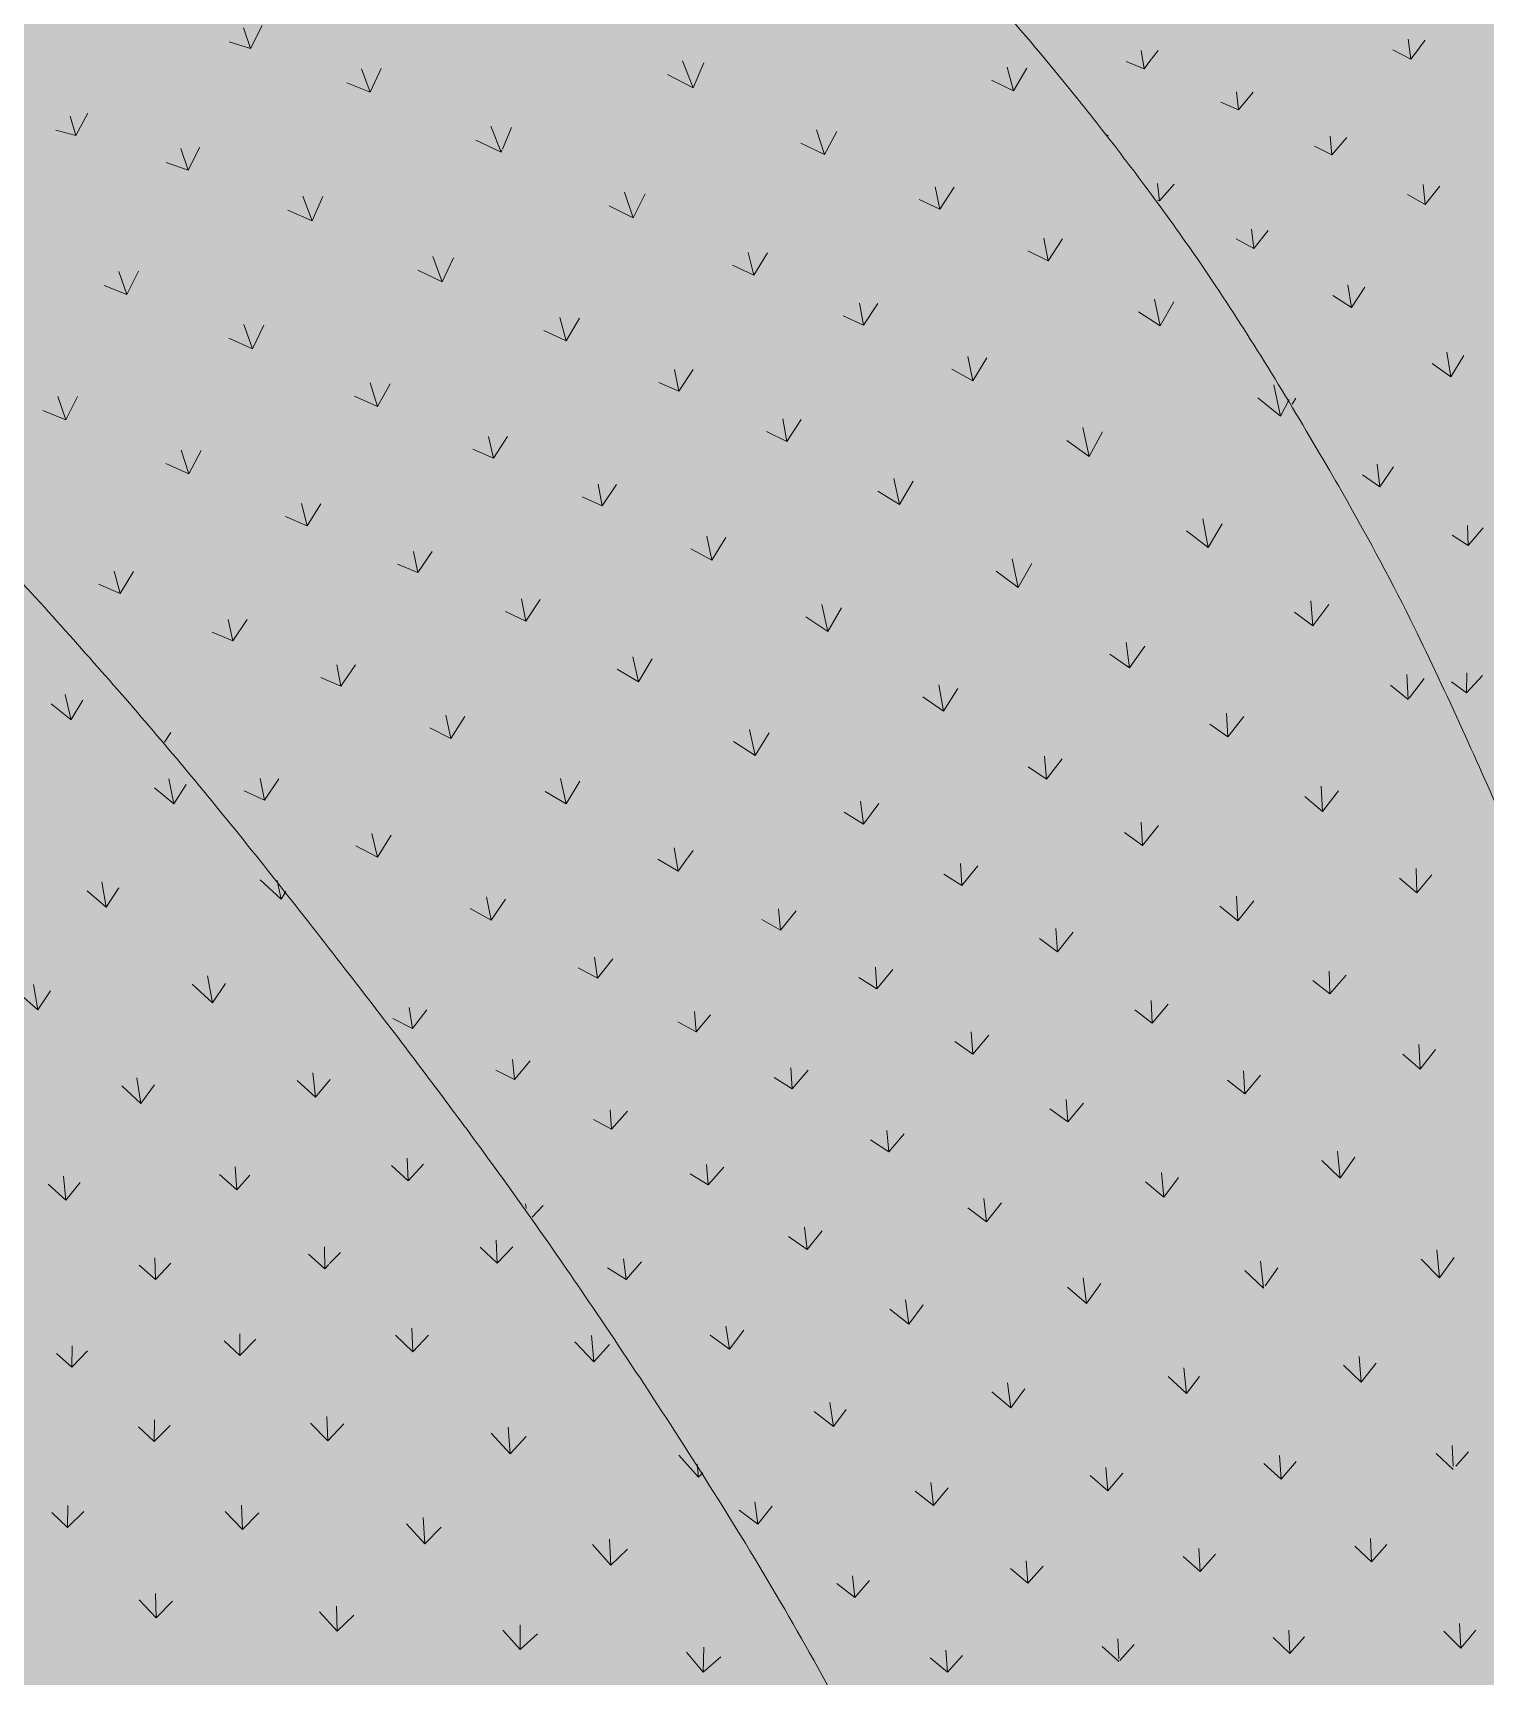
# Model space of a CAD drawing. Header units: millimetres. Extents: x 15878 to 679837, y -72324 to 391440.
# Drawn here: x 451659 to 454610, y 51054 to 54394 of the extents above; entities that cross this region are included whole.
import ezdxf

# ---------------------------------------------------------------- set-up
doc = ezdxf.new("R2010")
doc.units = ezdxf.units.MM
for name, color, linetype, lineweight in [('A-DETL-GENF', 92, 'Continuous', 5), ('A-FLOR', 192, 'Continuous', 5), ('A-FLOR-PATT', 8, 'Continuous', 5)]:
    doc.layers.add(name, color=color, linetype=linetype, lineweight=lineweight)

# ---------------------------------------------------------------- blocks, each defined once
blk = doc.blocks.new('FP_1026-E_V_A_ Plan')
at = {"layer": 'A-FLOR-PATT'}
for p, q in [((103939.5, 52999.6), (103928, 53049.4)), ((103939.9, 52997.8), (103899.4, 53030.4)), ((103940.4, 52998.6), (103963.8, 53038)), ((104148.4, 52826.8), (104138.8, 52877.8)), ((104148.4, 52826.8), (104109.5, 52859.4)), ((104148.4, 52826.8), (104173.9, 52866.2)), ((104011.3, 52617.1), (103972.7, 52650.3)), ((104011.3, 52617.1), (104002.2, 52668.4)), ((104011.3, 52617.1), (104037.1, 52656.4)), ((104366.7, 52633.5), (104324.3, 52672.3)), ((104366.7, 52633.5), (104358.6, 52671.3)), ((104366.7, 52633.5), (104376.5, 52648.7)), ((104227.1, 52422.8), (104216.8, 52477.2)), ((103872.1, 52408), (103833.6, 52441.9)), ((103872.1, 52408), (103863.3, 52459.7)), ((103872.1, 52408), (103898.3, 52447.1)), ((104227.1, 52422.8), (104186.1, 52460.5)), ((104227.1, 52422.8), (104253.7, 52461.8)), ((104436.8, 52230.5), (104430.9, 52280.2)), ((104081.7, 52218.2), (104042.8, 52253.8)), ((104081.7, 52218.2), (104073.6, 52270.3)), ((104081.7, 52218.2), (104109.5, 52256)), ((104436.8, 52230.5), (104399.3, 52264.5)), ((104436.8, 52230.5), (104466.1, 52266.6)), ((104624.8, 52060.8), (104622.8, 52106.6)), ((104276.7, 52042.2), (104241.8, 52073.4)), ((104276.7, 52042.2), (104273.5, 52089)), ((104276.7, 52042.2), (104303, 52072.2)), ((104624.8, 52060.8), (104590.7, 52091.6)), ((104624.8, 52060.8), (104656.2, 52094.6)), ((103929.5, 52021.3), (103893.1, 52053.9)), ((103929.5, 52021.3), (103924.2, 52070.2)), ((103929.5, 52021.3), (103958.5, 52057.6)), ((104805.6, 51893.1), (104803.9, 51940.2)), ((104455.2, 51882.2), (104422.4, 51911.9)), ((104455.2, 51882.2), (104454.6, 51926.7)), ((104465.3, 51892.6), (104487.3, 51915.4)), ((104805.6, 51893.1), (104771.2, 51926)), ((104805.6, 51893.1), (104837.7, 51926.8)), ((104111.3, 51859.9), (104078.4, 51889)), ((104111.3, 51859.9), (104110.1, 51904.5)), ((104111.3, 51859.9), (104142.7, 51893.7)), ((104455.2, 51882.2), (104463.7, 51891)), ((104282.8, 51706), (104283, 51750)), ((104282.8, 51706), (104315.3, 51738.9)), ((104634, 51713.3), (104599.4, 51747.2)), ((104634, 51713.3), (104632.3, 51761.2)), ((104634, 51713.3), (104666.3, 51747)), ((105002.4, 51692.6), (104997.2, 51746.7)), ((103941.3, 51682.3), (103910, 51709.9)), ((103941.3, 51682.3), (103941.8, 51725.2)), ((103941.3, 51682.3), (103973.5, 51715.3)), ((104282.8, 51706), (104250.7, 51735.3)), ((105002.4, 51692.6), (104963.5, 51733.8)), ((105002.4, 51692.6), (105034, 51727.8)), ((104108.4, 51530.9), (104109.1, 51575.1)), ((104461.7, 51532.6), (104459.8, 51581.7)), ((104108.4, 51530.9), (104076.7, 51560.6)), ((104108.4, 51530.9), (104141.3, 51563.7)), ((104461.7, 51532.6), (104426.7, 51568.1)), ((104461.7, 51532.6), (104494.1, 51566.5)), ((104832.3, 51506.1), (104793.8, 51547.7)), ((104832.3, 51506.1), (104827.7, 51560.2)), ((104832.3, 51506.1), (104864.4, 51540.8)), ((105214.7, 51458.2), (105175.1, 51502.8)), ((105214.7, 51458.2), (105212.4, 51484.6)), ((105214.7, 51458.2), (105223.4, 51467.3)), ((103932.7, 51356.2), (103900.9, 51386.7)), ((103932.7, 51356.2), (103933.5, 51400.9)), ((103932.7, 51356.2), (103965.7, 51388.9)), ((104288.4, 51351.8), (104253.1, 51388.3)), ((104288.4, 51351.8), (104286.5, 51401.6)), ((104288.4, 51351.8), (104321.1, 51385.6)), ((104658.8, 51323), (104655.4, 51376.1)), ((104658.8, 51323), (104621.3, 51363.9)), ((104658.8, 51323), (104691.7, 51357)), ((105036.5, 51279.3), (104999.2, 51321.3)), ((105036.5, 51279.3), (105033.9, 51332.5)), ((105036.5, 51279.3), (105070.4, 51312.3)), ((104112.8, 51172.7), (104078, 51209.4)), ((104112.8, 51172.7), (104111.6, 51222.3)), ((104112.8, 51172.7), (104146, 51206.1)), ((104480.8, 51145.2), (104444.9, 51184.4)), ((104480.8, 51145.2), (104479.2, 51196.3)), ((104480.8, 51145.2), (104514.6, 51178.1)), ((104852.3, 51108.1), (104817.4, 51147.3)), ((104852.3, 51108.1), (104852.2, 51158.3)), ((104852.3, 51108.1), (104887.3, 51139.7)), ((105224.4, 51062.3), (105225.6, 51112.8)), ((105224.4, 51062.3), (105190.3, 51102.7)), ((105224.4, 51062.3), (105260.3, 51093))]:
    blk.add_line(p, q, dxfattribs=at)
blk = doc.blocks.new('FP_1041-E_V_A_ Plan')
at = {"layer": 'A-FLOR-PATT'}
for p, q in [((104304.2, 54362.6), (104290.4, 54404.6)), ((104304.2, 54362.6), (104327.9, 54408.7)), ((104304.2, 54362.6), (104260.9, 54376)), ((104547.5, 54273.3), (104529.8, 54321.1)), ((104547.5, 54273.3), (104569.8, 54321.8)), ((105204, 54282.3), (105182, 54337.3)), ((105204, 54282.3), (105225.3, 54333.1)), ((105855, 54276.2), (105842, 54324.5)), ((105855, 54276.2), (105882, 54322.4)), ((104547.5, 54273.3), (104500, 54292.6)), ((105204, 54282.3), (105151.7, 54309.1)), ((105855, 54276.2), (105810, 54298.1)), ((103949.7, 54185.5), (103938, 54225)), ((103949.7, 54185.5), (103974.2, 54230.6)), ((103949.7, 54185.5), (103908.8, 54196.2)), ((104813.5, 54151.6), (104762.5, 54176.3)), ((104813.5, 54151.6), (104792.6, 54204.7)), ((104816.2, 54158), (104835, 54201.9)), ((105470.6, 54146.5), (105454.6, 54196.9)), ((105470.6, 54146.5), (105495.9, 54193.9)), ((106047.9, 54184.7), (106039.7, 54188.6)), ((104177.7, 54115), (104162.9, 54158.9)), ((104177.7, 54115), (104201.3, 54161.7)), ((104813.5, 54151.6), (104815.2, 54155.7)), ((105470.6, 54146.5), (105423, 54170.1)), ((104177.7, 54115), (104133.2, 54130.5)), ((105705.3, 54035.8), (105695.7, 54081.2)), ((105705.3, 54035.8), (105734, 54080.4)), ((104429.5, 54012.1), (104410.6, 54062.1)), ((104429.5, 54012.1), (104451.6, 54061.3)), ((105082.3, 54018.2), (105033, 54042.7)), ((105082.3, 54018.2), (105064.1, 54070)), ((105082.3, 54018.2), (105106.2, 54066.7)), ((105705.3, 54035.8), (105663.2, 54055.3)), ((104429.5, 54012.1), (104380.6, 54033.7)), ((105925.4, 53930.5), (105916.7, 53976.9)), ((105925.4, 53930.5), (105954.4, 53975.4)), ((105327.4, 53901.7), (105315.9, 53947.9)), ((105327.4, 53901.7), (105355.1, 53946.8)), ((105925.4, 53930.5), (105884, 53951.2)), ((104053.4, 53862.3), (104037.2, 53908.8)), ((104053.4, 53862.3), (104076.6, 53910)), ((104693.7, 53887.8), (104644.3, 53911.5)), ((104693.7, 53887.8), (104675.1, 53939.2)), ((104693.7, 53887.8), (104716.9, 53936.6)), ((105327.4, 53901.7), (105283.7, 53921.8)), ((104053.4, 53862.3), (104007.2, 53880.5)), ((105550.1, 53800.2), (105541.7, 53844.8)), ((105550.1, 53800.2), (105579.3, 53844.3)), ((106152.8, 53798.8), (106141.3, 53853)), ((106152.8, 53798.8), (106180.4, 53847.5)), ((104946.2, 53768), (104932.7, 53815.5)), ((104946.2, 53768), (104972.8, 53813.9)), ((105550.1, 53800.2), (105509, 53819.2)), ((106152.8, 53798.8), (106108.9, 53827.1)), ((104308.6, 53751.5), (104290.7, 53801.3)), ((104308.6, 53751.5), (104331.8, 53799.9)), ((104946.2, 53768), (104900.8, 53789.1)), ((104308.6, 53751.5), (104260.2, 53773.4)), ((105175, 53665.7), (105166, 53709.8)), ((105175, 53665.7), (105204, 53709.5)), ((105772, 53687.1), (105729.6, 53710.6)), ((105772, 53687.1), (105762.3, 53736.2)), ((105772, 53687.1), (105800.5, 53733.3)), ((104562.6, 53634.4), (104547.5, 53682.7)), ((104562.6, 53634.4), (104588.1, 53681)), ((105175, 53665.7), (105134.4, 53683.6)), ((106397.6, 53615.3), (106383.5, 53678.4)), ((103929.2, 53607.2), (103912.7, 53654.8)), ((103929.2, 53607.2), (103952.7, 53655)), ((104562.6, 53634.4), (104516, 53655.9)), ((106397.6, 53615.3), (106351.2, 53652.5)), ((106397.6, 53615.3), (106414.8, 53648.7)), ((103929.2, 53607.2), (103882.4, 53626.8)), ((105394.6, 53563.7), (105385.9, 53609.5)), ((105394.6, 53563.7), (105423.6, 53608.3)), ((105394.6, 53563.7), (105353.2, 53584)), ((106008.8, 53532.8), (105995.4, 53591.6)), ((106008.8, 53532.8), (106035.5, 53583.2)), ((104179.3, 53498.1), (104163.9, 53545.9)), ((104179.3, 53498.1), (104204.3, 53544.9)), ((104798.5, 53529.3), (104755.9, 53547.8)), ((104798.5, 53529.3), (104788.3, 53573.7)), ((104798.5, 53529.3), (104826.8, 53573.4)), ((106008.8, 53532.8), (105963, 53565.7)), ((104179.3, 53498.1), (104132.7, 53518.8)), ((105019.2, 53432.6), (105010.9, 53476.5)), ((105019.2, 53432.6), (105048.4, 53476.3)), ((105623.2, 53435.1), (105611.6, 53488.2)), ((105623.2, 53435.1), (105650.7, 53483.1)), ((105019.2, 53432.6), (104978.2, 53451)), ((105623.2, 53435.1), (105579.1, 53462.5)), ((104419.8, 53392.3), (104375.9, 53411.3)), ((104419.8, 53392.3), (104408.1, 53437.5)), ((104419.8, 53392.3), (104447.3, 53437)), ((106250.4, 53347.8), (106206.5, 53381.8)), ((106250.4, 53347.8), (106239.3, 53406.5)), ((106250.4, 53347.8), (106278.9, 53396.4)), ((105241.9, 53322.3), (105199.2, 53345.3)), ((105241.9, 53322.3), (105231.8, 53370.8)), ((105241.9, 53322.3), (105270.2, 53368.1)), ((104644.3, 53296.9), (104603.1, 53314.4)), ((104644.3, 53296.9), (104635.8, 53339.9)), ((104644.3, 53296.9), (104673.5, 53340.2)), ((105864.6, 53266.7), (105852, 53325)), ((105864.6, 53266.7), (105892.1, 53315.8)), ((104039.7, 53254.4), (104027.2, 53299.7)), ((104039.7, 53254.4), (104066.6, 53299.4)), ((105864.6, 53266.7), (105819.4, 53299.8)), ((104039.7, 53254.4), (103995.3, 53273.3)), ((104863.9, 53198.2), (104855, 53243.4)), ((104863.9, 53198.2), (104892.8, 53242.5)), ((104863.9, 53198.2), (104822.3, 53218)), ((105477.9, 53177), (105465.3, 53232.3)), ((105477.9, 53177), (105505.2, 53225.3)), ((106463.3, 53189), (106425.6, 53216.7)), ((106463.3, 53189), (106459.2, 53239.4)), ((106463.3, 53189), (106495.3, 53232.4)), ((104268.8, 53158.5), (104226.9, 53175.8)), ((104268.8, 53158.5), (104259.4, 53201.5)), ((104268.8, 53158.5), (104297.6, 53201.9)), ((105477.9, 53177), (105432.8, 53206.9)), ((106090.7, 53103.5), (106084.1, 53154.8)), ((106090.7, 53103.5), (106121.5, 53147.6)), ((104488.2, 53066.3), (104479.9, 53109.4)), ((104488.2, 53066.3), (104517.5, 53109.5)), ((105093.2, 53074.7), (105081.6, 53125.9)), ((105093.2, 53074.7), (105120.8, 53121.5)), ((106090.7, 53103.5), (106050.8, 53131.5)), ((104488.2, 53066.3), (104447.2, 53084.1)), ((105093.2, 53074.7), (105049.2, 53100.5)), ((106656.5, 53039), (106654.3, 53090.1)), ((106658.7, 53041.9), (106689.3, 53082)), ((105712.6, 53015.6), (105670.3, 53044.6)), ((105712.6, 53015.6), (105703.3, 53068.6)), ((105712.6, 53015.6), (105742, 53061.1)), ((106656.5, 53039), (106620.7, 53068.3)), ((104711.7, 52959.6), (104701.4, 53007)), ((106290.3, 52962.9), (106287.6, 53011.2)), ((104711.7, 52959.6), (104668.9, 52981.7)), ((104711.7, 52959.6), (104739.9, 53004.7)), ((105329.9, 52925), (105318.7, 52978.1)), ((106290.3, 52962.9), (106254, 52989.2)), ((106290.3, 52962.9), (106322.9, 53004.8)), ((104129.4, 52952.6), (104142.8, 52972.1)), ((105329.9, 52925), (105286, 52953.6)), ((105329.9, 52925), (105358.2, 52971.2)), ((105922, 52877.2), (105918, 52924.1)), ((105922, 52877.2), (105954, 52918.7)), ((104333.2, 52834.3), (104324.2, 52878.6)), ((104333.2, 52834.3), (104362.1, 52878)), ((104945.6, 52827.1), (104934.1, 52878.2)), ((105922, 52877.2), (105884.4, 52901.9)), ((104333.2, 52834.3), (104291.5, 52853.3)), ((104945.6, 52827.1), (104903.2, 52852.4)), ((104945.6, 52827.1), (104973.5, 52873)), ((106483, 52811.2), (106446.7, 52841.6)), ((106483, 52811.2), (106480.2, 52862.7)), ((106483, 52811.2), (106515.3, 52853.7)), ((105550, 52785.5), (105510.7, 52809.8)), ((105550, 52785.5), (105544.1, 52832.5)), ((105550, 52785.5), (105581.1, 52827.4)), ((106116.7, 52742.3), (106114.1, 52790)), ((106116.7, 52742.3), (106149.2, 52783.3)), ((104562.4, 52718.6), (104518.8, 52741.9)), ((104562.4, 52718.6), (104551.3, 52766.9)), ((104562.4, 52718.6), (104590.4, 52763.6)), ((106116.7, 52742.3), (106080.5, 52768.7)), ((105173.6, 52690), (105132.4, 52714.4)), ((105173.6, 52690), (105165.6, 52737.6)), ((105173.6, 52690), (105191.8, 52715.7)), ((105192.2, 52716.3), (105203.7, 52732.5)), ((105749.9, 52660.8), (105713.3, 52684.3)), ((105749.9, 52660.8), (105746.9, 52705.8)), ((105749.9, 52660.8), (105782.3, 52700.9)), ((106674.2, 52646.3), (106639.3, 52675.8)), ((106674.2, 52646.3), (106672.9, 52695.5)), ((106674.2, 52646.3), (106704.6, 52682.8)), ((104793.5, 52590.3), (104750.9, 52614.2)), ((104793.5, 52590.3), (104783.8, 52638)), ((104793.5, 52590.3), (104822.5, 52633.5)), ((105381.2, 52569.9), (105377.1, 52613.4)), ((105381.2, 52569.9), (105413.1, 52609.5)), ((106310.5, 52589.5), (106274.2, 52619)), ((106310.5, 52589.5), (106307.8, 52639.3)), ((106310.5, 52589.5), (106342.9, 52630.1)), ((105381.2, 52569.9), (105343.5, 52591.6)), ((105944.1, 52526.4), (105941.1, 52573.7)), ((105944.1, 52526.4), (105907.5, 52553.1)), ((105944.1, 52526.4), (105976.3, 52566.4)), ((105009.3, 52472.4), (105003.7, 52515.5)), ((105009.3, 52472.4), (105040.5, 52512.1)), ((105009.3, 52472.4), (104970.3, 52493.4)), ((105577.3, 52451.1), (105540.8, 52474.2)), ((105577.3, 52451.1), (105574.4, 52494.9)), ((105577.3, 52451.1), (105609.6, 52490)), ((106497.5, 52440.8), (106496.5, 52486.9)), ((106497.5, 52440.8), (106530.5, 52478.9)), ((106497.5, 52440.8), (106463.1, 52467.9)), ((104633.8, 52370.1), (104626.7, 52413)), ((104633.8, 52370.1), (104662.7, 52408.1)), ((106136.8, 52381.5), (106101.2, 52408.1)), ((106136.8, 52381.5), (106134.7, 52427.3)), ((106136.8, 52381.5), (106169.4, 52419.5)), ((104633.8, 52370.1), (104593.4, 52390.5)), ((105210, 52363.6), (105173.1, 52384)), ((105210, 52363.6), (105206.7, 52405)), ((105210, 52363.6), (105239.4, 52398.4)), ((105772.2, 52318.4), (105735.7, 52344)), ((105772.2, 52318.4), (105769.1, 52363.6)), ((105772.2, 52318.4), (105804.4, 52356.6)), ((104840.9, 52267), (104836.6, 52307.1)), ((106680.9, 52287.5), (106646, 52318.5)), ((106680.9, 52287.5), (106678.7, 52337.6)), ((106680.9, 52287.5), (106712.5, 52327.6)), ((104840.9, 52267), (104803, 52285.8)), ((104840.9, 52267), (104872.7, 52304.7)), ((105405.3, 52247.9), (105402.2, 52290.7)), ((105405.3, 52247.9), (105437.5, 52285.5)), ((106324.9, 52237.3), (106322.5, 52284.3)), ((106324.9, 52237.3), (106356.7, 52275.8)), ((105405.3, 52247.9), (105368.7, 52270.8)), ((106324.9, 52237.3), (106289.6, 52265.4)), ((105038.2, 52165.7), (105035.1, 52205.3)), ((105965.1, 52180.8), (105928.9, 52207.2)), ((105965.1, 52180.8), (105962.1, 52226.1)), ((105965.1, 52180.8), (105996.9, 52218.4)), ((105038.2, 52165.7), (105001.5, 52185.2)), ((105038.2, 52165.7), (105070.4, 52202.2)), ((105601.2, 52119.7), (105564.5, 52144.4)), ((105601.2, 52119.7), (105597.8, 52163.3)), ((105601.2, 52119.7), (105633, 52156.6)), ((106518.8, 52066.4), (106513.4, 52121.2)), ((106518.8, 52066.4), (106548.5, 52108.6)), ((105234.7, 52052.4), (105197.6, 52074.9)), ((105234.7, 52052.4), (105231, 52093.9)), ((105234.7, 52052.4), (105266.5, 52088.6)), ((106160.2, 52027.6), (106155.4, 52077.6)), ((106517.5, 52067.7), (106481.4, 52101.9)), ((106160.2, 52027.6), (106123.1, 52058.5)), ((106160.2, 52027.6), (106190.4, 52067.6)), ((104864.3, 52004.2), (104863.5, 52014.1)), ((104876.8, 51986.6), (104898.9, 52010.8)), ((105799.9, 51977.7), (105762.3, 52005.9)), ((105799.9, 51977.7), (105794.9, 52024.7)), ((105799.9, 51977.7), (105830.3, 52016.2)), ((105435.8, 51921.5), (105397.6, 51947.7)), ((105435.8, 51921.5), (105430.4, 51966.5)), ((105435.8, 51921.5), (105466.3, 51959)), ((106720.7, 51863.3), (106714.9, 51920.2)), ((106720.7, 51863.3), (106750.2, 51905)), ((105068.1, 51860), (105029.6, 51883.7)), ((105068.1, 51860), (105062.7, 51902.3)), ((105068.1, 51860), (105098.8, 51896.3)), ((106362.9, 51842.3), (106324.7, 51878.8)), ((106362.9, 51842.3), (106356.5, 51897.5)), ((106366.3, 51847.1), (106392, 51883.9)), ((106720.7, 51863.3), (106683.1, 51901.7)), ((106003.5, 51811.4), (105964.9, 51844.8)), ((106003.5, 51811.4), (105996.7, 51863.7)), ((106003.5, 51811.4), (106032.5, 51852)), ((105642.2, 51769.6), (105635.3, 51818.6)), ((105642.2, 51769.6), (105671.3, 51808.9)), ((105642.2, 51769.6), (105603.3, 51799.7)), ((105278.1, 51718.8), (105238.4, 51746.8)), ((105278.1, 51718.8), (105270.6, 51765.6)), ((105278.1, 51718.8), (105307.1, 51757.1)), ((106206.6, 51628.8), (106201, 51680.5)), ((106561.3, 51651.6), (106525.1, 51686.2)), ((106561.3, 51651.6), (106556.9, 51703.5)), ((106561.3, 51651.6), (106591.5, 51690)), ((105849.2, 51599.4), (105842.6, 51650)), ((105849.2, 51599.4), (105878.2, 51638.3)), ((106206.6, 51628.8), (106169.2, 51662.8)), ((106206.6, 51628.8), (106232.6, 51663)), ((105489.3, 51561.3), (105481.7, 51610.1)), ((105849.2, 51599.4), (105810.8, 51631.8)), ((105489.3, 51561.3), (105450, 51591.6)), ((105489.3, 51561.3), (105514.8, 51595.7)), ((106748.3, 51474.2), (106713.9, 51506.7)), ((106748, 51480.7), (106745.9, 51522.7)), ((106753.9, 51480.7), (106779.4, 51510.1)), ((106046.7, 51430.5), (106042.5, 51478.2)), ((106398.6, 51454.5), (106363.4, 51486.5)), ((106398.6, 51454.5), (106395.4, 51502.7)), ((106398.6, 51454.5), (106429.3, 51490.6)), ((105692.3, 51400.5), (105687, 51447.4)), ((106046.7, 51430.5), (106010.6, 51461.5)), ((106046.7, 51430.5), (106076.9, 51466.6)), ((105335.5, 51363.1), (105329, 51408.6)), ((105692.3, 51400.5), (105655.2, 51430.3)), ((105692.3, 51400.5), (105722, 51436.7)), ((105335.5, 51363.1), (105297.3, 51391.2)), ((105335.5, 51363.1), (105364.6, 51399.2)), ((106234.1, 51267), (106231.5, 51313.2)), ((106582.1, 51286.5), (106548.1, 51318)), ((106582.1, 51286.5), (106580.1, 51333.5)), ((106582.1, 51286.5), (106613.2, 51321.4)), ((105884.2, 51243.3), (105848.9, 51272.7)), ((105884.2, 51243.3), (105880.9, 51288.5)), ((105884.2, 51243.3), (105914.8, 51277.8)), ((106234.1, 51267), (106199.5, 51297.5)), ((106234.1, 51267), (106265, 51301.7)), ((105532.2, 51214.1), (105496.1, 51242.1)), ((105532.2, 51214.1), (105528, 51258.2)), ((105532.2, 51214.1), (105562.4, 51248.3)), ((106416.6, 51100.3), (106414.3, 51147.7)), ((106763.7, 51111.1), (106729.4, 51145.4)), ((106763.7, 51111.1), (106761.3, 51160.8)), ((106763.7, 51111.1), (106794.5, 51147.2)), ((105720.5, 51062.2), (105717.6, 51106.6)), ((106069.1, 51083.7), (106034.7, 51114.2)), ((106068.9, 51089), (106066.7, 51129.5)), ((106071.2, 51086), (106100, 51118)), ((106416.6, 51100.3), (106382.4, 51132.4)), ((106416.6, 51100.3), (106446.3, 51133.9)), ((105720.5, 51062.2), (105685.6, 51091.2)), ((105720.5, 51062.2), (105751.2, 51095.9))]:
    blk.add_line(p, q, dxfattribs=at)
blk = doc.blocks.new('FP_1063-E_V_A_ Plan')
at = {"layer": 'A-FLOR-PATT'}
for p, q in [((106662, 54340.6), (106657.1, 54381.2)), ((106680.1, 54364.4), (106691.4, 54379.1)), ((106120.2, 54320.7), (106114.2, 54358.2)), ((106136, 54341.7), (106148.6, 54358.5)), ((106662, 54340.6), (106625.8, 54359.5)), ((106662, 54340.6), (106679.7, 54363.8)), ((106120.2, 54320.7), (106083.6, 54335.8)), ((106120.2, 54320.7), (106135.5, 54341)), ((106312.1, 54237.4), (106276.4, 54253.5)), ((106312.1, 54237.4), (106307.8, 54274.5)), ((106312.1, 54237.4), (106341.9, 54273.5)), ((106501.9, 54146.2), (106498.2, 54183.8)), ((106501.9, 54146.2), (106532.1, 54181.6)), ((106501.9, 54146.2), (106466.4, 54163.9)), ((106151.3, 54052.4), (106147.4, 54087.8)), ((106151.3, 54052.4), (106181.4, 54086.5)), ((106691.3, 54045.5), (106687.1, 54085.6)), ((106691.3, 54045.5), (106720.9, 54082.5)), ((106151.3, 54052.4), (106147.3, 54054.2)), ((106691.3, 54045.5), (106655.6, 54065.6)), ((106343.5, 53955.6), (106338.4, 53995.2)), ((106343.5, 53955.6), (106372.5, 53992.2)), ((106343.5, 53955.6), (106307.1, 53975.2)), ((106541.6, 53835.8), (106534.1, 53882)), ((106541.6, 53835.8), (106568.5, 53876.9)), ((106541.6, 53835.8), (106503.9, 53860.4)), ((106743.3, 53695.2), (106735.3, 53745)), ((106743.3, 53695.2), (106705.7, 53722.3)), ((106743.3, 53695.2), (106769.6, 53738.6)), ((106421.2, 53639.2), (106428.6, 53651.5)), ((106599.4, 53471.5), (106593.8, 53517.6)), ((106599.4, 53471.5), (106627.3, 53511.8)), ((106599.4, 53471.5), (106563.9, 53496)), ((106778.6, 53351.9), (106777.2, 53392.8)), ((106778.6, 53351.9), (106809.2, 53388.2)), ((106778.6, 53351.9), (106746.1, 53373.3)), ((106775.5, 53052.8), (106744.5, 53074.8)), ((106775.5, 53052.8), (106776.3, 53093.1)), ((106775.5, 53052.8), (106807.6, 53088))]:
    blk.add_line(p, q, dxfattribs=at)

msp = doc.modelspace()

# ---------------------------------------------------------------- hatches: boundary and pattern name
at = {"layer": 'A-DETL-GENF'}
h = msp.add_hatch(dxfattribs=at)
h.set_pattern_fill('FP_3711', color=8, style=0, pattern_type=2)
h.set_pattern_definition([(45, (347796.4, 0), (6e-14, 898.0256), [635, -635]), (45, (347628.05, 168.4), (6e-14, 898.0256), [635, -635]), (45, (347459.7, 336.75), (6e-14, 898.0256), [635, -635]), (135, (347459.7, 449), (-898.0256, 6e-14), [635, -635]), (135, (347628.05, 617.4), (-898.0256, 6e-14), [635, -635]), (135, (347796.4, 785.8), (-898.0256, 6e-14), [635, -635])])
h.paths.add_polyline_path([(470731.3, -32952.9), (472422.9, -32952.9), (472422.9, 72418.5), (450127.6, 65063.8), (449608.8, 64861.8), (449243, 64705.3), (449007.3, 64599.2), (448609.5, 64404.3), (448285.6, 64234.4), (447768.9, 63936.8), (447573.2, 63818.2), (447147.4, 63539.2), (446828.8, 63316.1), (446573.5, 63128.2), (446127.7, 62773.3), (445922.6, 62601.2), (445644.1, 62355.1), (445235.3, 61965.1), (444960.8, 61685.3), (444683.8, 61385.6), (444419.1, 61081.5), (444246.9, 60874.9), (443947.9, 60490.9), (443745.4, 60215.5), (443436.6, 59762.2), (443265.8, 59494.8), (443110.6, 59240.9), (442882.6, 58837.9), (442720.2, 58532.6), (442465.7, 58004.9), (442338.8, 57721.1), (442216, 57429.6), (442015, 56895.9), (441935.7, 56671), (441935.7, 48907.7), (441851, 48907.7), (441851, 39485.5), (442546.2, 39512), (443366.4, 39495.4), (443696.1, 39504.4), (443946.5, 39496.7), (444137.5, 39476.3), (444610.8, 39470.9), (445037.9, 39431.8), (445736, 39352.8), (446007.9, 39308.2), (446895.9, 39209.8), (447642.3, 39151.4), (448139.3, 39103.8), (448503.2, 39090), (448980.1, 39083.3), (449158.7, 39088.9), (449425.8, 39109.1), (449998.2, 39229.7), (450413.6, 39370.4), (450737.5, 39525.2), (451374.9, 39982.4), (451762.9, 40343.8), (452055.8, 40644.8), (452156.1, 40761.7), (452341, 41006), (452583.1, 41324.8), (452773.2, 41598.4), (453108.6, 42174.7), (453841.2, 43425.6), (453900.5, 43527.3), (454226.3, 44009.8), (454620.7, 44526.3), (454843, 44796.3), (455027.1, 45007.5), (455846.2, 45821.2), (456578.3, 46390.3), (456696.3, 46473.8), (457052.7, 46715), (457278.4, 46852.9), (457842.3, 47168.8), (458058.9, 47275.4), (458407.4, 47419.5), (458672.2, 47529.9), (459047.5, 47673.9), (459506.2, 47823.2), (459999.4, 47966.1), (460976.4, 48247.9), (461363.1, 48370.2), (461911.2, 48549.2), (462057.3, 48601.1), (462449.2, 48752.2), (463513.1, 49253.4), (463943.1, 49477.9), (464335.4, 49696.8), (464938.7, 50046), (465249, 50245.1), (465395.6, 50347.6), (465749.2, 50580.6), (466388, 51021.2), (467139.9, 51564.5), (467800.2, 52055.6), (468534.9, 52605.4), (469435.7, 51412.3), (467961.3, 50306.1), (467503.4, 49974.1), (467038.3, 49648.5), (466935.1, 49574), (466609.3, 49351), (466224.1, 49095.5), (465378.9, 48570.5), (464928.3, 48308.2), (464518.8, 48084.5), (464007.6, 47823.9), (463676.7, 47669), (463448.6, 47561.1), (463222.7, 47454.3), (462424.9, 47142.3), (461272.6, 46775.4), (459780.9, 46333.7), (459289.4, 46162), (458969.7, 46041.5), (458833.6, 45982.1), (458560.3, 45839.5), (458395.2, 45761.9), (458066, 45575.8), (457780.8, 45398.5), (457656.7, 45313.3), (457261.8, 45031.8), (456961.1, 44788.6), (456487.3, 44354.6), (456028.8, 43856.6), (455416.3, 43065.1), (454927.2, 42316.5), (454404.6, 41419.1), (454181.5, 41039.1), (453873.5, 40555.1), (453453.2, 39989.1), (453218.4, 39697.2), (453037.9, 39498.5), (452735.3, 39211.7), (452476.4, 38957.9), (452071.5, 38635.7), (451716.2, 38390.2), (451238.1, 38117.8), (450780.1, 37916.1), (450410.4, 37792.4), (449931, 37675.2), (449529.9, 37616.4), (449175.9, 37589.1), (448354.6, 37593.9), (448197.5, 37601.9), (447097.7, 37686.4), (444866.6, 37940.7), (444473.7, 37976), (444246.9, 37988.8), (443921.2, 38000.1), (443330.6, 38011.5), (442572.8, 38005.9), (441851, 37984.9), (441851, 31007.5), (440451, 31007.5), (440455.3, 4653.3), (441260.5, 4669.2), (441798.8, 4693.4), (442334.3, 4729), (442898.4, 4779), (443441.2, 4839.4), (443982.9, 4911.6), (444520.1, 4995.1), (445061.9, 5091.6), (445594.1, 5198.4), (446131.5, 5318.4), (446654.8, 5447.4), (447164.8, 5584.7), (447684.6, 5736.7), (448172.9, 5890.6), (448691.6, 6066.3), (449192.8, 6248.3), (449699.4, 6444.6), (450193.6, 6648.5), (450437.2, 6746.7), (451031.1, 5375.9), (450267.2, 5056.8), (449745.6, 4853.8), (449212.3, 4659.4), (448687.2, 4480.5), (448152.1, 4310.8), (447612.2, 4152.1), (447056.9, 4001.9), (446511.2, 3866.9), (445960.1, 3743), (445408.6, 3631.4), (444855.5, 3531.7), (444314.6, 3445.9), (443740.4, 3367.4), (443181, 3303.3), (442631.2, 3252), (442057.4, 3210.9), (441505.5, 3183.2), (440931.8, 3166.7), (440321.9, 3161.5), (414788.5, 3157.5), (414786, -8479.8), (405943.8, -8310.5), (400000.4, -9297.7), (399575.3, -9399), (399293.7, -9479.6), (399012.1, -9572.2), (398740.1, -9673.5), (398483.4, -9780.1), (398204.2, -9908.9), (397995.2, -10014.3), (397745, -10151.5), (397497.3, -10299.9), (397229.2, -10475.8), (396479.5, -10988.6), (396245.9, -11136.9), (395831.6, -11385), (395497.1, -11572.3), (395075.7, -11792), (394688.2, -11979.1), (394299.8, -12152.8), (393900, -12317.7), (393503.4, -12467.8), (393091.5, -12609.9), (392684.7, -12737), (392271.1, -12853), (391852.1, -12957.3), (391438.9, -13047.5), (391065.4, -13118.4), (390659.7, -13184), (390265.9, -13236.7), (389781.6, -13286), (389371.2, -13315.4), (388906.8, -13334.5), (388552, -13339.7), (388026.1, -13330.3), (387609.8, -13309.8), (387177.1, -13275.9), (386903.1, -13248.9), (386403, -13183), (385926.3, -13104.2), (385623.5, -13044.4), (384774.1, -12782.6), (384138.4, -12571.7), (383532.7, -12357.8), (382929, -12131.8), (382340.9, -11899.1), (381731.2, -11644.4), (381142.5, -11385.3), (380838.3, -11247.8), (381048.4, -10794.1), (380666.3, -10614.8), (380371.6, -10491.5), (380049, -10372), (379748.2, -10274.1), (379454.2, -10190.8), (379136.5, -10114), (378875.1, -10060.7), (378527.9, -10004.1), (378209.2, -9965.5), (378012.3, -9946.8), (377688.9, -9928.7), (377328.7, -9924.1), (376989.7, -9934.2), (376682.2, -9955.4), (376456.9, -9977.2), (376144.5, -10019.7), (375833.9, -10074.4), (375525.7, -10141.2), (375214.5, -10221.6), (374899.5, -10316.8), (374587.4, -10425.1), (374209.1, -10576.7), (373973.5, -10681.5), (373672.7, -10829.5), (373376.7, -10990.7), (373085.8, -11165.2), (372848, -11320.2), (372673.8, -11440.1), (372421.1, -11628.9), (372176, -11827.3), (371885.8, -12085.3), (371637.4, -12326.1), (371396.6, -12580.4), (371278.2, -12711.6), (371076, -12953.7), (370883.5, -13203.4), (370700.9, -13460.5), (370528.3, -13724.5), (370366.2, -13995), (370214.8, -14271.6), (370062.1, -14580), (369710.5, -15352.1), (369541.8, -15737.6), (369238.1, -16478), (369062.3, -16926.6), (368799.2, -17645.8), (368541.6, -18404.6), (368427.9, -18754.5), (368193.2, -19539.8), (368018.1, -20174.2), (367863.3, -20780.8), (367713.6, -21420.5), (367557.9, -22157.4), (367488.6, -22506.7), (367375.5, -23141.8), (367274.9, -23778.9), (367187, -24417.9), (367111.6, -25058.6), (367049, -25700.5), (366997.8, -26362.9), (366961.7, -26987.6), (366937.1, -27632.2), (366925.2, -28277.1), (366926, -28922.1), (366943.3, -29657.9), (366967.9, -30245), (367009.7, -30915.8), (367056.6, -31498.3), (367120.9, -32140.2), (367222.1, -32952.9), (470674.9, -32952.9)], flags=0)
h.paths.add_polyline_path([(367915.3, -28878.3), (367856.8, -28872.5), (367780.6, -28844.8), (367748.7, -28827.7), (367703.2, -28790.4), (367665.9, -28745), (367638.2, -28693.1), (367621.1, -28636.8), (367615.3, -28578.3), (367621.1, -28519.8), (367638.2, -28463.5), (367665.9, -28411.6), (367703.2, -28366.2), (367748.7, -28328.9), (367800.5, -28301.1), (367856.8, -28284.1), (367915.3, -28278.3), (367973.9, -28284.1), (368030.1, -28301.1), (368082, -28328.9), (368127.5, -28366.2), (368164.8, -28411.6), (368199.1, -28485.3), (368209.6, -28519.8), (368215.3, -28578.3), (368209.6, -28636.8), (368192.5, -28693.1), (368164.8, -28745), (368127.5, -28790.4), (368082, -28827.7), (368030.1, -28855.5), (367973.9, -28872.5)], flags=0)
h.paths.add_polyline_path([(359718.7, -15476.7), (359902.5, -14933), (360130.2, -14297.2), (360369.3, -13665.6), (360619.7, -13038.4), (360881.4, -12415.7), (361284.6, -11506.1), (362031, -9822.6), (362354, -9083.4), (363100, -7325.7), (363657.2, -5979.1), (364083.2, -4930.2), (364742.1, -3260.3), (365148, -2210.4), (365836.6, -371.2), (366351.9, 1045.2), (366762.7, 2201.2), (367169.2, 3370.3), (367644.4, 4776.1), (368235.5, 6586.8), (368651, 7898.1), (368997.5, 9017.2), (369424.1, 10438.5), (369838.6, 11863.4), (370336.3, 13644.3), (370527.5, 14350), (370802.2, 15411.5), (371065, 16475.9), (371315.8, 17543.3), (371554.6, 18613.4), (371797.3, 19766.6), (371995.9, 20761.4), (372198.4, 21838.9), (372388.7, 22918.7), (372566.9, 24000.6), (372732.9, 25084.4), (372886.7, 26169.9), (373028.2, 27257.2), (373157.5, 28346), (373274.6, 29436.1), (373379.3, 30527.5), (373471.8, 31620.1), (373551.9, 32713.5), (373619.8, 33807.9), (373675.3, 34902.9), (373718.5, 35998.5), (373749.4, 37094.5), (373767.9, 38190.7), (373774.1, 39287.1), (373774.1, 56046.9), (373768, 56366), (373749.2, 56691.5), (373718, 57016.1), (373674.4, 57339.2), (373618.4, 57660.4), (373550.1, 57979.2), (373469.6, 58295.1), (373377.1, 58607.8), (373272.7, 58916.6), (373120.3, 59306.3), (373028.7, 59521.2), (372851.1, 59889.8), (372739.1, 60105.3), (372577.7, 60388.6), (372405.5, 60665.5), (372222.9, 60935.6), (372030, 61198.5), (371827.2, 61453.8), (371614.8, 61701.1), (371393, 61940.1), (371162.3, 62170.4), (370922.8, 62391.7), (370675.1, 62603.7), (370384.6, 62831.4), (370105.7, 63032.3), (369791.4, 63238.8), (369608.5, 63352), (369324.9, 63512.9), (369035.3, 63662.7), (368740.2, 63801.4), (368440, 63928.6), (368135.1, 64044.2), (367826.1, 64148), (367513.2, 64239.9), (367197.1, 64319.7), (366762.7, 64407.3), (366556.9, 64442.8), (366233.7, 64485.8), (365909.1, 64516.4), (365583.6, 64534.5), (365257.6, 64540.1), (364931.6, 64533.2), (364606.1, 64513.8), (364281.6, 64482), (363958.6, 64437.7), (363570.1, 64366.5), (363240.7, 64292.1), (363003.1, 64231.1), (362690.6, 64137.9), (362382, 64032.9), (362077.5, 63916.1), (361777.9, 63787.7), (361483.3, 63647.9), (361194.3, 63496.9), (360911.3, 63335), (360634.8, 63162.3), (360246.8, 62892), (360102.6, 62785.8), (359847.7, 62582.5), (359718.7, 62471.3), (359718.7, -14933)], flags=0)
h.paths.add_polyline_path([(440459, 4670.7), (440459, 4670.8), (440487.9, 4670.7)], flags=0)
h.paths.add_polyline_path([(445550.1, 6955.1), (445550.1, 6955.2), (445567.6, 6955.1)], flags=0)
h.paths.add_polyline_path([(441659.8, 7844.8), (441659.8, 7844.8), (441695.5, 7844.8)], flags=0)
h.paths.add_polyline_path([(445954.3, 7852.2), (446002.1, 7858.9), (446002.2, 7858.9)], flags=0)
h.paths.add_polyline_path([(444526.4, 7885.7), (444526.4, 7885.7), (444545.7, 7885.7)], flags=0)
h.paths.add_polyline_path([(442050.9, 8961.1), (442050.9, 8961.1), (442089.5, 8969.3)], flags=0)
h.paths.add_polyline_path([(446918.7, 10248.2), (446918.7, 10248.2), (446941.7, 10248.2)], flags=0)
h.paths.add_polyline_path([(441560.7, 10317.6), (441560.7, 10317.6), (441567.5, 10317.6)], flags=0)
h.paths.add_polyline_path([(448179.4, 17294.2), (448179.4, 17294.2), (448164.8, 17290.1)], flags=0)
h.paths.add_polyline_path([(444640.4, 17513.2), (444640.3, 17513.2), (444546.1, 17537.5)], flags=0)
h.paths.add_polyline_path([(445902, 19721.6), (445902, 19721.6), (445837.9, 19741.8)], flags=0)
h.paths.add_polyline_path([(446874.8, 22624.1), (446874.8, 22624.1), (446888.4, 22624.1)], flags=0)
h.paths.add_polyline_path([(446036.4, 22649.7), (446036.4, 22649.7), (446059.3, 22649.7)], flags=0)
h.paths.add_polyline_path([(452472, 24875.2), (452472, 24875.3), (452502.7, 24888.9)], flags=0)
h.paths.add_polyline_path([(452849.2, 25454.3), (452849.2, 25454.3), (452870.4, 25464.3)], flags=0)
h.paths.add_polyline_path([(442054.5, 25780.5), (442054.5, 25780.5), (442069.8, 25780.5)], flags=0)
h.paths.add_polyline_path([(453548, 25834.3), (453548, 25834.3), (453617, 25846.7)], flags=0)
h.paths.add_polyline_path([(442976.7, 26709.3), (442941.6, 26752.6), (442949.8, 26742.5)], flags=0)
h.paths.add_polyline_path([(453118.5, 27076.3), (453118.5, 27076.3), (453145, 27079.9)], flags=0)
h.paths.add_polyline_path([(451021.2, 27295.6), (451021.2, 27295.7), (451038.8, 27327.4)], flags=0)
h.paths.add_polyline_path([(448928.3, 27356.1), (448938.3, 27356.1), (448967.7, 27356.1)], flags=0)
h.paths.add_polyline_path([(454116.8, 27387.8), (454116.8, 27387.8), (454128.8, 27389.9)], flags=0)
h.paths.add_polyline_path([(453594.6, 28728.5), (453594.5, 28728.4), (453536.1, 28714.4)], flags=0)
h.paths.add_polyline_path([(453964.9, 28711), (453964.9, 28711), (453981.4, 28711)], flags=0)
h.paths.add_polyline_path([(450124.3, 31541.1), (450124.3, 31541.1), (450111.6, 31550.8)], flags=0)
h.paths.add_polyline_path([(451640.4, 32917.9), (451627.7, 32926.6), (451627.6, 32926.7)], flags=0)
h.paths.add_polyline_path([(456268.4, 33394.9), (456268.4, 33395), (456343.2, 33395)], flags=0)
h.paths.add_polyline_path([(457692.1, 33508.9), (457692.1, 33509), (457712, 33513.9)], flags=0)
h.paths.add_polyline_path([(451615.7, 33775.5), (451615.6, 33775.5), (451587.7, 33788.8)], flags=0)
h.paths.add_polyline_path([(451810, 34048.6), (451809.9, 34048.7), (451786.5, 34086.9)], flags=0)
h.paths.add_polyline_path([(457726.8, 34199.6), (457726.8, 34199.6), (457823.7, 34199.6)], flags=0)
h.paths.add_polyline_path([(451918.2, 34200), (451918.2, 34200), (451898.5, 34237)], flags=0)
h.paths.add_polyline_path([(451971.1, 34273.6), (451971.1, 34273.7), (451953, 34309.9)], flags=0)
h.paths.add_polyline_path([(452073.5, 34415.9), (452073.5, 34416), (452057.3, 34450.4)], flags=0)
h.paths.add_polyline_path([(452123.1, 34484.5), (452123.1, 34484.5), (452107.6, 34518.2)], flags=0)
h.paths.add_polyline_path([(458597.8, 34623.7), (458597.9, 34623.7), (458628.4, 34623.7)], flags=0)
h.paths.add_polyline_path([(460095.9, 35733.6), (460095.9, 35733.7), (460135.9, 35741)], flags=0)
h.paths.add_polyline_path([(459877.1, 37326), (459877.1, 37326), (459903.4, 37326)], flags=0)
h.paths.add_polyline_path([(453247.2, 38507.7), (453247.2, 38507.7), (453217.3, 38551.9)], flags=0)
h.paths.add_polyline_path([(455302.2, 38615.5), (455302.2, 38615.5), (455275, 38645.8)], flags=0)
h.paths.add_polyline_path([(453488.1, 38812.9), (453488.1, 38812.9), (453472.6, 38834.5)], flags=0)
h.paths.add_polyline_path([(455660.1, 39043.6), (455660.1, 39043.6), (455635.5, 39071)], flags=0)
h.paths.add_polyline_path([(462262.7, 39118.6), (462262.7, 39118.6), (462281.3, 39118.6)], flags=0)
h.paths.add_polyline_path([(455946.9, 39380.8), (455946.9, 39380.8), (455919.2, 39411)], flags=0)
h.paths.add_polyline_path([(447873.1, 41083.3), (447873.1, 41083.3), (447873.1, 41115.1)], flags=0)
h.paths.add_polyline_path([(465176, 41210.7), (465176, 41210.7), (465194.6, 41218.2)], flags=0)
h.paths.add_polyline_path([(464016.4, 41423.8), (464014.5, 41425.2), (464014.5, 41425.2)], flags=0)
h.paths.add_polyline_path([(448355.9, 41447.5), (448355.9, 41447.5), (448304.9, 41482.9)], flags=0)
h.paths.add_polyline_path([(463071.9, 42649.6), (463063.7, 42654.3), (463063.7, 42654.2)], flags=0)
h.paths.add_polyline_path([(463599.8, 42704.8), (463599.8, 42704.8), (463617.9, 42713.7)], flags=0)
h.paths.add_polyline_path([(457196.2, 43239.3), (457196.2, 43239.3), (457214.1, 43239.3)], flags=0)
h.paths.add_polyline_path([(458198.7, 44397.6), (458198.7, 44397.6), (458198.7, 44397.6)], flags=0)
h.paths.add_polyline_path([(447021.7, 44953.6), (447021.7, 44953.6), (447033, 44954.1)], flags=0)
h.paths.add_polyline_path([(447947, 44981.3), (447947, 44981.3), (447961.9, 44981.3)], flags=0)
h.paths.add_polyline_path([(455820.8, 46126.4), (455839.1, 46126.4), (455903.5, 46126.4)], flags=0)
h.paths.add_polyline_path([(449002.2, 47731.5), (449002.2, 47731.5), (449010.4, 47738.9)], flags=0)
h.paths.add_polyline_path([(449273, 47800.5), (449273, 47800.5), (449261.1, 47800.5)], flags=0)
h.paths.add_polyline_path([(457206.3, 47890.8), (457153.4, 47906), (457153.4, 47906)], flags=0)
h.paths.add_polyline_path([(458179, 47926.3), (458179, 47926.3), (458139, 47934.5)], flags=0)
h.paths.add_polyline_path([(448445.3, 48985), (448445.4, 48985.1), (448445.2, 48985.1)], flags=0)
h.paths.add_polyline_path([(457426.5, 49918.3), (457426.5, 49918.3), (457454.4, 49918.3)], flags=0)
h.paths.add_polyline_path([(463482.8, 51252.6), (463482.8, 51252.6), (463497.2, 51278.3)], flags=0)
h.paths.add_polyline_path([(454292.3, 51713.5), (454318.3, 51720), (454292.3, 51713.5)], flags=0)
h.paths.add_polyline_path([(446070.9, 51909.6), (446070.9, 51909.6), (446095.4, 51925.4)], flags=0)
h.paths.add_polyline_path([(446070.9, 51909.6), (446070.9, 51909.6), (446095.4, 51926)], flags=0)
h.paths.add_polyline_path([(446101.7, 52263.5), (446101.7, 52263.5), (446133.8, 52279.8)], flags=0)
h.paths.add_polyline_path([(446101.7, 52263.5), (446101.7, 52263.5), (446133.8, 52280.4)], flags=0)
h.paths.add_polyline_path([(463418.2, 52783), (463418.1, 52783), (463423.3, 52790.2)], flags=0)
h.paths.add_polyline_path([(461453.1, 54268.8), (461453.1, 54268.8), (461464, 54274.9)], flags=0)
h.paths.add_polyline_path([(450332.4, 54295.1), (450332.4, 54295.1), (450338.7, 54309.6)], flags=0)
h.paths.add_polyline_path([(461243, 54995.9), (461243, 54995.9), (461253.4, 55002.4)], flags=0)
h.paths.add_polyline_path([(454372.6, 55281.7), (454372.6, 55281.7), (454398.3, 55281.7)], flags=0)
h.paths.add_polyline_path([(448005.5, 55610.9), (448005.5, 55610.9), (447973, 55625.6)], flags=0)
h.paths.add_polyline_path([(462486.7, 55699.3), (462486.6, 55699.3), (462486.7, 55729.3)], flags=0)
h.paths.add_polyline_path([(450201.7, 57337.6), (450201.7, 57337.6), (450221, 57362.4)], flags=0)
h.paths.add_polyline_path([(450048.3, 57438.6), (450048.3, 57438.6), (450050.9, 57442.8)], flags=0)
h.paths.add_polyline_path([(452761.3, 57704.9), (452761.3, 57704.9), (452768, 57714.9)], flags=0)
h.paths.add_polyline_path([(445661.1, 57834.5), (445661.1, 57834.5), (445661.1, 57862.1)], flags=0)
h.paths.add_polyline_path([(449601.5, 57977.2), (449601.5, 57977.2), (449601.5, 57998.6)], flags=0)
h.paths.add_polyline_path([(453514, 58186.4), (453514, 58186.4), (453537.8, 58203.7)], flags=0)
h.paths.add_polyline_path([(458944.7, 58567.3), (458944.7, 58567.3), (458982.8, 58574.5)], flags=0)
h.paths.add_polyline_path([(460188.1, 60091.2), (460193.9, 60093.6), (460196.2, 60094.6)], flags=0)
h.paths.add_polyline_path([(455379.2, 60389.9), (455379.2, 60389.9), (455398.9, 60422.6)], flags=0)
h.paths.add_polyline_path([(387894.7, 66075.3), (394895.2, 66075.3), (394895.2, 68225.3), (404895.2, 68225.3), (404895.2, 66089.1), (406269.9, 66113.5), (407644.3, 66150.3), (409026.8, 66199.6), (410391.7, 66260.4), (411764.6, 66333.8), (413136.8, 66419.4), (414508.2, 66517.2), (416070.8, 66644.4), (417248.1, 66749.4), (418658.2, 66888.3), (420139.8, 67048.5), (421616, 67222.5), (423114.8, 67413.9), (424554.4, 67611.5), (425436.8, 67738), (426795.9, 67945.2), (428508.9, 68225.3), (429508.5, 68395.9), (430861.6, 68639.3), (432212.5, 68894.8), (433700.5, 69191.2), (434907.3, 69441.7), (436250.9, 69733.1), (438083.3, 70152.3), (438963.9, 70360), (440724.9, 70795.9), (441597.8, 71018), (442927.1, 71368.9), (444253.3, 71731.6), (445668.1, 72133), (446874.4, 72486.1), (379187.6, 72486.1), (379233.2, 72210.2), (379297.7, 71895.3), (379374.7, 71583.2), (379463.9, 71274.4), (379565.4, 70969.4), (379678.8, 70668.7), (379804.1, 70372.6), (379941, 70081.8), (380052.4, 69864.4), (380206.5, 69588.7), (380371.2, 69319.1), (380546.4, 69056.1), (380731.8, 68800), (380927.2, 68551.1), (381148.2, 68292.1), (381347.2, 68076.4), (381571.6, 67851), (381805.6, 67633.6), (381979.3, 67483), (382165.3, 67329.7), (382560.1, 67117.5), (382865.1, 66968.4), (383159.5, 66837), (383492.2, 66702.6), (383774.8, 66599.7), (384087.6, 66497.4), (384372.7, 66414.2), (384688.7, 66333.4), (384921.2, 66280.1), (385244.6, 66217.7), (385713.1, 66149), (385974.1, 66119.9), (386225.1, 66098.1), (386554, 66081), (386883.3, 66075.3)], flags=0)
h.paths.add_polyline_path([(389316.9, 66721.3), (389258.4, 66727.1), (389202.1, 66744.1), (389150.2, 66771.9), (389104.8, 66809.2), (389067.4, 66854.6), (389039.7, 66906.5), (389022.6, 66962.8), (389016.9, 67021.3), (389022.6, 67079.8), (389039.7, 67136.1), (389067.4, 67188), (389104.8, 67233.4), (389150.2, 67270.7), (389202.1, 67298.5), (389258.4, 67315.5), (389316.9, 67321.3), (389375.4, 67315.5), (389431.7, 67298.5), (389483.6, 67270.7), (389529, 67233.4), (389566.3, 67188), (389594, 67136.1), (389611.1, 67079.8), (389616.9, 67021.3), (389611.1, 66962.8), (389594, 66906.5), (389566.3, 66854.6), (389529, 66809.2), (389483.6, 66771.9), (389431.7, 66744.1), (389375.4, 66727.1)], flags=0)
h.paths.add_polyline_path([(360085.9, 69209.3), (360537.4, 69220.8), (360988.4, 69243.9), (361522.7, 69287.3), (361887.9, 69324.9), (362335.8, 69382.9), (362782.1, 69452.4), (363240.7, 69536.4), (363715.7, 69637), (364180.4, 69748.8), (364544.7, 69844.9), (364978.3, 69971.3), (365554.9, 70160), (366416.9, 70455.1), (366762.7, 70562.3), (367236.8, 70694.8), (367513.5, 70766.7), (367941, 70865.6), (368371, 70952.9), (368803.1, 71028.5), (369237.2, 71092.6), (369791.4, 71156), (370284.7, 71197.1), (370715.5, 71220.9), (370985.8, 71231.4), (371556.5, 71234.7), (372045.7, 71222.4), (372426.8, 71203.1), (372860.9, 71169.9), (373176, 71139.6), (373112.9, 71517.9), (373059.9, 71897.8), (372994, 72486.1), (359718.7, 72486.1), (359718.7, 69209.5)], flags=0)

# ---------------------------------------------------------------- linework, layer by layer
at = {"layer": 'A-FLOR'}
for points, knots in [([(448806.4, 55407.5), (448810, 55405.8), (448900.8, 55362), (449103.1, 55259), (449318.9, 55140.7), (449607.2, 54960.7), (449865.6, 54788.7), (450245.7, 54522.9), (450554.5, 54290.4), (450905, 54000.9), (451107.4, 53812.4), (451288.3, 53643.8), (451562.6, 53359.9), (451836.1, 53056.5), (452065.8, 52783), (452351.7, 52417.4), (452570, 52127.9), (452774.6, 51840.3), (453087.9, 51364.3), (453330, 50945.4), (453572.4, 50426.2), (453687.2, 50111), (453741.4, 49941.8), (453745.7, 49928.2)], [-65.090724, -65.090724, -65.090724, -65.090724, -65.053159, -64.139305, -63.150906, -62.175906, -60.964046, -59.701515, -58.282162, -57.066459, -56.002232, -55.003007, -53.860312, -52.598151, -51.260585, -49.972931, -48.689755, -47.291672, -45.761696, -43.992399, -42.331184, -40.690763, -40.547765, -40.547765, -40.547765, -40.547765]), ([(453233.3, 54874.2), (453239.5, 54867.8), (453370.1, 54731.8), (453598.7, 54481.6), (453742.1, 54309.3), (453788, 54251.9)], [17.068918, 17.068918, 17.068918, 17.068918, 17.149602, 18.750227, 19.598917, 19.598917, 19.598917, 19.598917]), ([(453788, 54251.9), (453742.1, 54309.3), (453598.7, 54481.6), (453370.1, 54731.8), (453239.5, 54867.8), (453233.3, 54874.2)], [42.285334, 42.285334, 42.285334, 42.285334, 43.134023, 44.734649, 44.815332, 44.815332, 44.815332, 44.815332]), ([(453788.4, 54251.4), (453822.6, 54208.7), (453920.4, 54082.6), (454083.4, 53858.2), (454326.8, 53453.1), (454456.5, 53209.2), (454559.2, 52988.8), (454655.9, 52771.7), (454737.8, 52587.7), (454829.5, 52371.8), (454992, 51989), (455146.8, 51624.3), (455291.5, 51283.3), (455442.8, 50921.1), (455501.9, 50779.5), (455507, 50767.2)], [19.601296, 19.601296, 19.601296, 19.601296, 20.233428, 21.521393, 22.726334, 23.811113, 24.639088, 25.385142, 26.121802, 27.053321, 28.197916, 29.491113, 31.020921, 32.474688, 32.616685, 32.616685, 32.616685, 32.616685]), ([(455507, 50767.2), (455501.9, 50779.5), (455442.8, 50921.1), (455291.5, 51283.3), (455146.8, 51624.3), (454992, 51989), (454829.5, 52371.8), (454737.8, 52587.7), (454655.9, 52771.7), (454559.2, 52988.8), (454456.5, 53209.2), (454326.8, 53453.1), (454083.4, 53858.2), (453920.4, 54082.6), (453822.6, 54208.7), (453788.4, 54251.4)], [29.267566, 29.267566, 29.267566, 29.267566, 29.409562, 30.863329, 32.393137, 33.686334, 34.830929, 35.762448, 36.499108, 37.245162, 38.073137, 39.157916, 40.362857, 41.650823, 42.282954, 42.282954, 42.282954, 42.282954]), ([(453745.7, 49928.2), (453741.4, 49941.8), (453687.2, 50111), (453572.4, 50426.2), (453330, 50945.4), (453087.9, 51364.3), (452774.6, 51840.3), (452570, 52127.9), (452351.7, 52417.4), (452065.8, 52783), (451836.1, 53056.5), (451562.6, 53359.9), (451288.3, 53643.8), (451107.4, 53812.4), (450968.7, 53941.6), (450869.1, 54027.5), (450854, 54040.4)], [40.547765, 40.547765, 40.547765, 40.547765, 40.690763, 42.331184, 43.992399, 45.761696, 47.291672, 48.689755, 49.972931, 51.260585, 52.598151, 53.860312, 55.003007, 56.002232, 57.066459, 57.250251, 57.250251, 57.250251, 57.250251])]:
    msp.add_open_spline(points, degree=3, knots=knots, dxfattribs=at)

# ---------------------------------------------------------------- block references
for name in ['FP_1063-E_V_A_ Plan', 'FP_1041-E_V_A_ Plan', 'FP_1026-E_V_A_ Plan']:
    msp.add_blockref(name, (347796.4, 0), dxfattribs=at)

doc.saveas('drawing.dxf')
